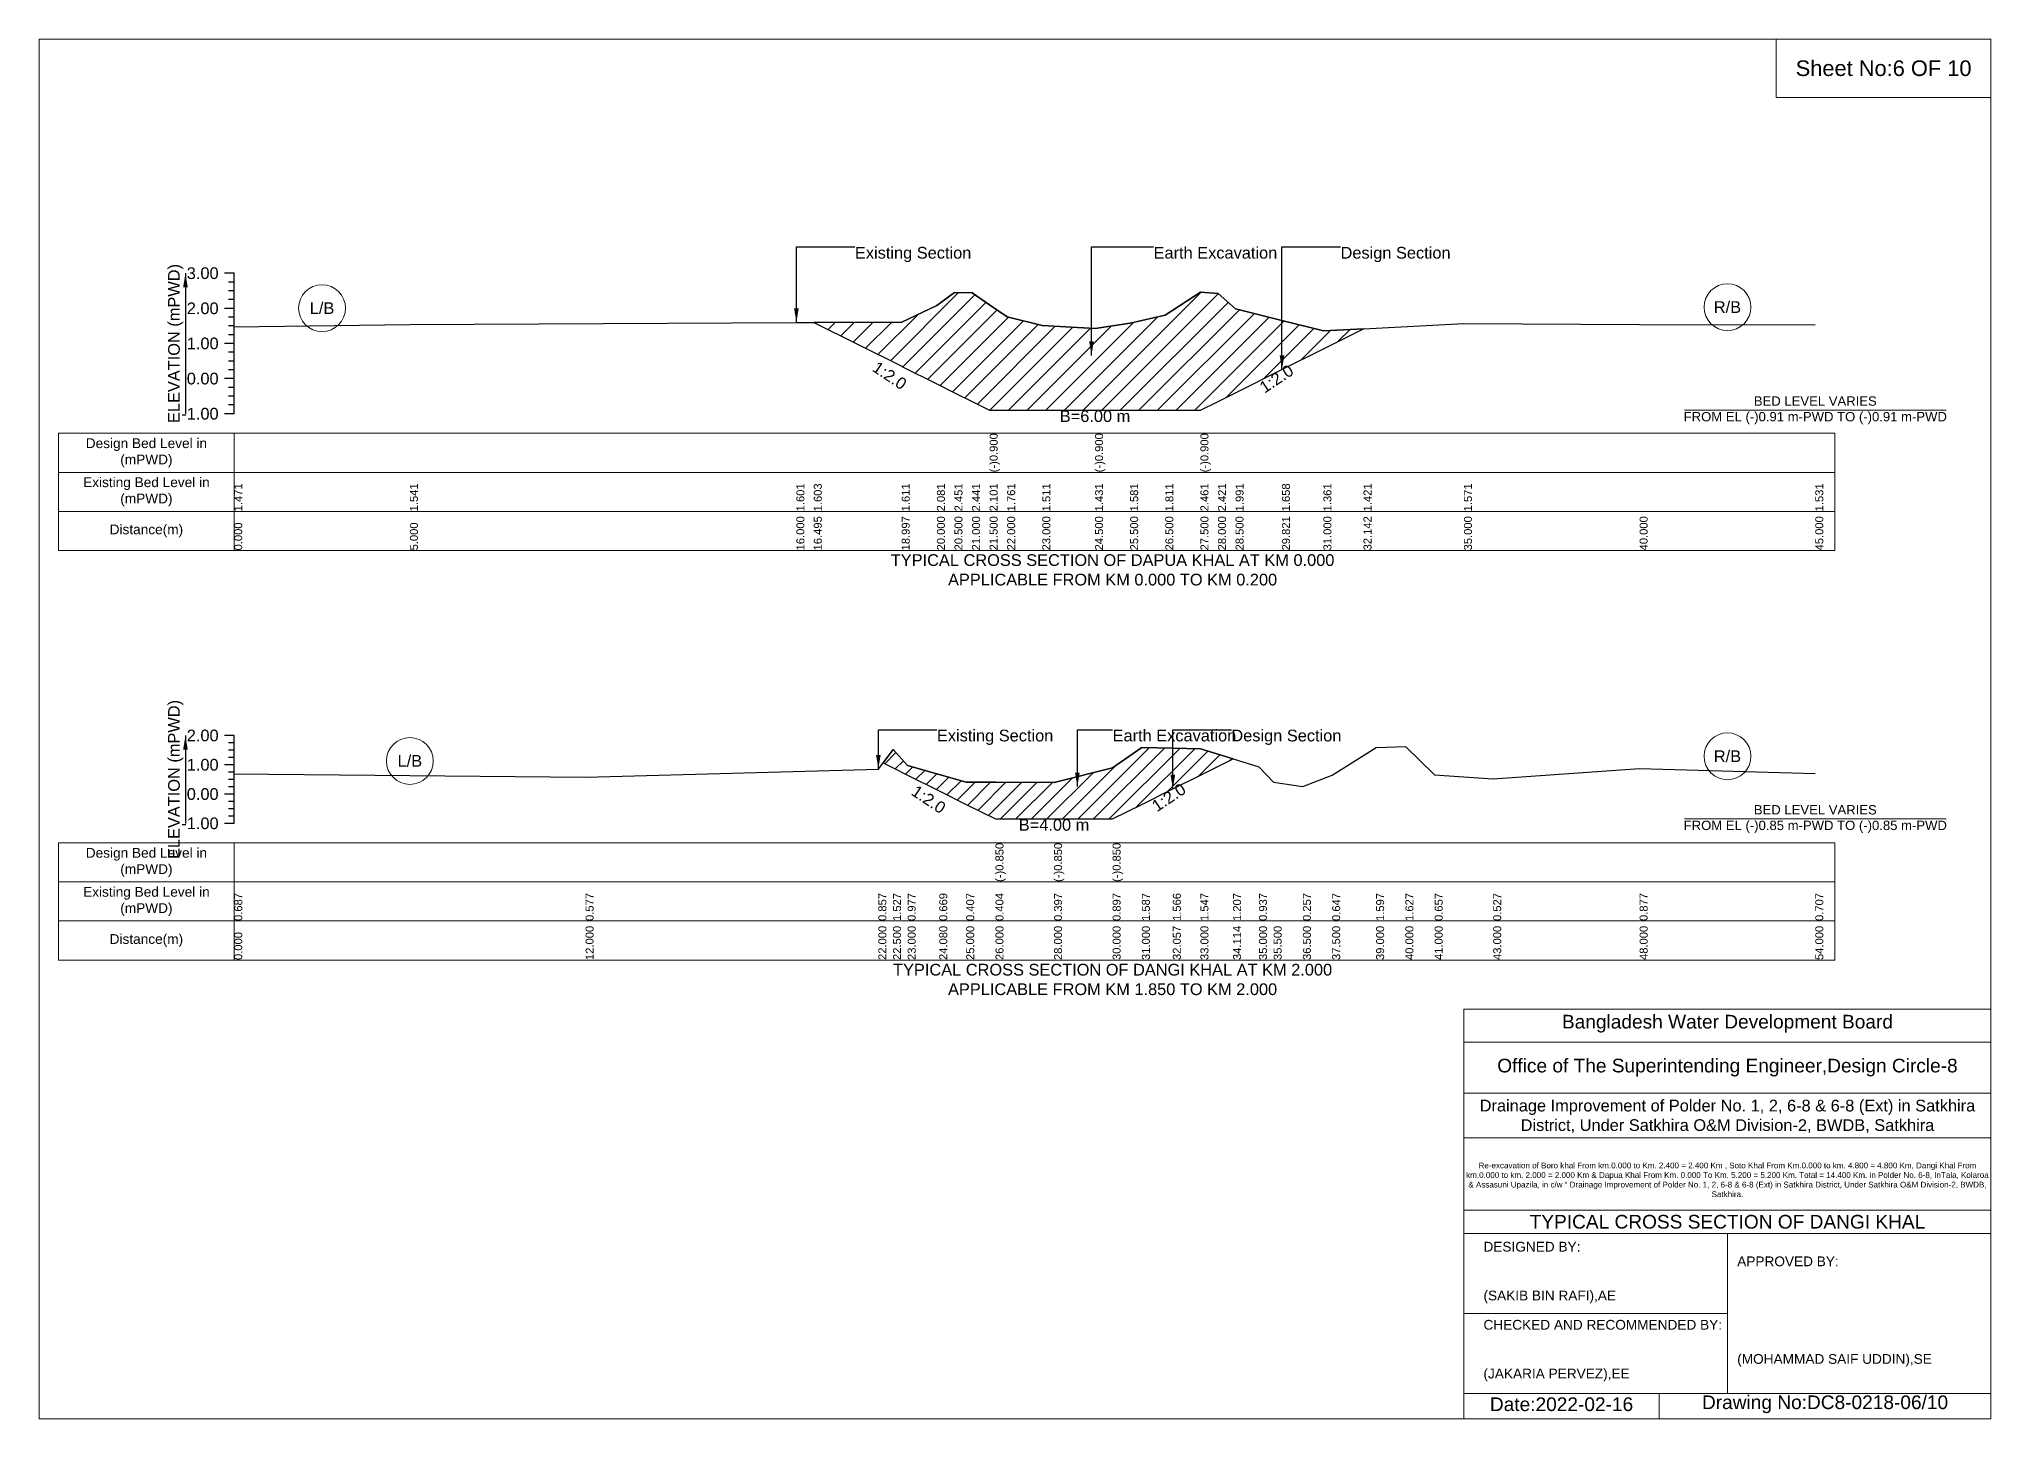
# Model space of a CAD drawing. Header units: inches. Extents: x 91000 to 538000, y -5656 to 0.
# Drawn here: x 360000 to 368000, y -5656 to 0 of the extents above; entities that cross this region are included whole.
import ezdxf

# ---------------------------------------------------------------- set-up
doc = ezdxf.new("R2010")
doc.units = ezdxf.units.IN
doc.header["$LTSCALE"] = 7
doc.header["$MEASUREMENT"] = 0
for name, color, linetype, lineweight in [('Cross section Data Border', 7, 'Continuous', 9), ('Cross Section Labels', 7, 'Continuous', 9), ('Existing_Bed_Level for Xsection', 7, 'Continuous', 25)]:
    doc.layers.add(name, color=color, linetype=linetype, lineweight=lineweight)
doc.styles.get("Standard").update_dxf_attribs({"font": 'arial.ttf'})
doc.dimstyles.get("Standard").update_dxf_attribs({"dimtxt": 45, "dimasz": 60, "dimexe": 0.18, "dimexo": 0.0625, "dimgap": 0.09, "dimtad": 0, "dimtih": 1, "dimtoh": 1, "dimdec": 4, "dimzin": 0, "dimdsep": 46, "dimtxsty": 'Standard', "dimcen": 0.09, "dimadec": 0, "dimazin": 0, "dimtfac": 1, "dimtdec": 4, "dimtofl": 0, "dimtmove": 0, "dimatfit": 3, "dimfxl": 1, "dimtolj": 1, "dimtzin": 0, "dimarcsym": 0})

msp = doc.modelspace()

# ---------------------------------------------------------------- hatches: boundary and pattern name
at = {"layer": 'Existing_Bed_Level for Xsection'}
h = msp.add_hatch(dxfattribs=at)
h.set_pattern_fill('ANSI31', color=256, scale=432, style=0)
h.paths.add_polyline_path([(363175.23709, -1161.20254), (363535.61854, -1341.39327), (363536, -1341.584), (363680, -1413.584), (363752, -1449.584), (363824, -1485.584), (363896, -1521.584), (363968, -1521.584), (364112, -1521.584), (364328, -1521.584), (364472, -1521.584), (364616, -1521.584), (364760, -1521.584), (364832, -1485.584), (364904, -1449.584), (365094.21676, -1354.47562), (365264, -1269.584), (365428.43352, -1187.36724), (365264, -1196), (365094.21676, -1153.21462), (364904, -1105.28), (364832, -1043.36), (364760, -1037.6), (364616, -1131.2), (364472, -1164.32), (364328, -1185.92), (364112, -1174.4), (363968, -1138.4), (363896, -1089.44), (363824, -1040.48), (363752, -1039.04), (363680, -1092.32), (363536, -1160), (363535.61854, -1160.00127)])
h = msp.add_hatch(dxfattribs=at)
h.set_pattern_fill('ANSI31', color=256, scale=360, style=0)
h.paths.add_polyline_path([(363459.1087, -2966.39435), (363500, -2986.84), (363560, -3016.84), (363689.55435, -3081.61717), (363800, -3136.84), (363920, -3196.84), (364160, -3196.84), (364400, -3196.84), (364520, -3136.84), (364646.85714, -3073.41143), (364760, -3016.84), (364893.71429, -2949.98286), (364760, -2909.2), (364646.85714, -2906.93714), (364520, -2904.4), (364400, -2987.2), (364160, -3047.2), (363920, -3046.4), (363800, -3046), (363689.55435, -3014.52299), (363560, -2977.6), (363500, -2911.6)])

# ---------------------------------------------------------------- linework, layer by layer
at = {"layer": 'Cross section Data Border'}
for points in [[(360080, -1615.984), (367360, -1615.984), (367360, -2095.984), (360080, -2095.984)], [(360080, -3294.84), (367360, -3294.84), (367360, -3774.84), (360080, -3774.84)]]:
    msp.add_lwpolyline(points, close=True, dxfattribs=at)
for points in [[(360800, -1615.984), (360800, -2095.984)], [(360080, -1775.984), (367360, -1775.984)], [(360080, -1935.984), (367360, -1935.984)], [(360800, -3294.84), (360800, -3774.84)], [(360080, -3454.84), (367360, -3454.84)], [(360080, -3614.84), (367360, -3614.84)]]:
    msp.add_lwpolyline(points, dxfattribs=at)
at = {"layer": 'Cross Section Labels'}
for points in [[(360000, 0), (368000, 0), (368000, -5656), (360000, -5656)], [(367120, 0), (368000, 0), (368000, -240), (367120, -240)]]:
    msp.add_lwpolyline(points, close=True, dxfattribs=at)
for points in [[(366744.19427, -1521.584), (367815.80573, -1521.584)], [(366744.19427, -3196.84), (367815.80573, -3196.84)], [(365840, -5656), (365840, -3976), (368000, -3976)], [(365840, -4112), (368000, -4112)], [(365840, -4320), (368000, -4320)], [(365840, -4504), (368000, -4504)], [(365840, -4800), (368000, -4800)], [(365840, -4896), (368000, -4896)], [(366920, -4896), (366920, -5552)], [(365840, -5224), (366920, -5224)], [(365840, -5552), (368000, -5552)], [(366640, -5552), (366640, -5656)]]:
    msp.add_lwpolyline(points, dxfattribs=at)
for centre in [(361160, -1103.12), (366920, -1098.8), (361520, -2959), (366920, -2939.8)]:
    msp.add_circle(centre, 96, dxfattribs=at)
at = {"layer": 'Existing_Bed_Level for Xsection'}
for points in [[(360800, -959.984), (360760, -959.984)], [(360800, -1535.984), (360800, -1391.984), (360800, -1247.984), (360800, -1103.984), (360800, -959.984)], [(360800, -995.984), (360776, -995.984)], [(360800, -1031.984), (360776, -1031.984)], [(360800, -1180.16), (361520, -1170.08), (363104, -1161.44), (363175.23709, -1161.20254), (363535.61854, -1160.00127), (363536, -1160), (363680, -1092.32), (363752, -1039.04), (363824, -1040.48), (363896, -1089.44), (363896, -1089.44), (363968, -1138.4), (364112, -1174.4), (364328, -1185.92), (364328, -1185.92), (364472, -1164.32), (364616, -1131.2), (364760, -1037.6), (364760, -1037.6), (364832, -1043.36), (364904, -1105.28), (365094.21676, -1153.21462), (365264, -1196), (365428.43352, -1187.36724), (365840, -1165.76), (366560, -1170.08), (367280, -1171.52)], [(360800, -1103.984), (360760, -1103.984)], [(360800, -1067.984), (360776, -1067.984)], [(360800, -1139.984), (360776, -1139.984)], [(360800, -1175.984), (360776, -1175.984)], [(360800, -1247.984), (360760, -1247.984)], [(360800, -1211.984), (360776, -1211.984)], [(360800, -1283.984), (360776, -1283.984)], [(360800, -1319.984), (360776, -1319.984)], [(360800, -1355.984), (360776, -1355.984)], [(360800, -1391.984), (360760, -1391.984)], [(360800, -1427.984), (360776, -1427.984)], [(360800, -1463.984), (360776, -1463.984)], [(360800, -1499.984), (360776, -1499.984)], [(360800, -1535.984), (360760, -1535.984)], [(360800, -2854.84), (360760, -2854.84)], [(360800, -3214.84), (360800, -3094.84), (360800, -2974.84), (360800, -2854.84)], [(360800, -2884.84), (360776, -2884.84)], [(360800, -2914.84), (360776, -2914.84)], [(360800, -2944.84), (360776, -2944.84)], [(360800, -3012.4), (362240, -3025.6), (363440, -2992), (363459.1087, -2966.39435), (363500, -2911.6), (363560, -2977.6), (363689.55435, -3014.52299), (363800, -3046), (363920, -3046.4), (363920, -3046.4), (364160, -3047.2), (364160, -3047.2), (364400, -2987.2), (364400, -2987.2), (364520, -2904.4), (364646.85714, -2906.93714), (364760, -2909.2), (364893.71429, -2949.98286), (365000, -2982.4), (365060, -3046), (365180, -3064), (365300, -3017.2), (365480, -2903.2), (365600, -2899.6), (365720, -3016), (365960, -3031.6), (366560, -2989.6), (367280, -3010)], [(360800, -2974.84), (360760, -2974.84)], [(360800, -3004.84), (360776, -3004.84)], [(360800, -3034.84), (360776, -3034.84)], [(360800, -3094.84), (360760, -3094.84)], [(360800, -3064.84), (360776, -3064.84)], [(360800, -3124.84), (360776, -3124.84)], [(360800, -3154.84), (360776, -3154.84)], [(360800, -3184.84), (360776, -3184.84)], [(360800, -3214.84), (360760, -3214.84)]]:
    msp.add_lwpolyline(points, dxfattribs=at)
for points in [[(363175.23709, -1161.20254), (363175.23709, -1161.20254), (363535.61854, -1341.39327), (363536, -1341.584), (363680, -1413.584), (363752, -1449.584), (363824, -1485.584), (363896, -1521.584), (363896, -1521.584), (363968, -1521.584), (364112, -1521.584), (364328, -1521.584), (364328, -1521.584), (364472, -1521.584), (364616, -1521.584), (364760, -1521.584), (364760, -1521.584), (364832, -1485.584), (364904, -1449.584), (365094.21676, -1354.47562), (365264, -1269.584), (365428.43352, -1187.36724), (365428.43352, -1187.36724), (365428.43352, -1187.36724), (365264, -1196), (365094.21676, -1153.21462), (364904, -1105.28), (364832, -1043.36), (364760, -1037.6), (364760, -1037.6), (364616, -1131.2), (364472, -1164.32), (364328, -1185.92), (364328, -1185.92), (364112, -1174.4), (363968, -1138.4), (363896, -1089.44), (363896, -1089.44), (363824, -1040.48), (363752, -1039.04), (363680, -1092.32), (363536, -1160), (363535.61854, -1160.00127), (363175.23709, -1161.20254)], [(363459.1087, -2966.39435), (363459.1087, -2966.39435), (363500, -2986.84), (363560, -3016.84), (363689.55435, -3081.61717), (363800, -3136.84), (363920, -3196.84), (363920, -3196.84), (364160, -3196.84), (364160, -3196.84), (364400, -3196.84), (364400, -3196.84), (364520, -3136.84), (364646.85714, -3073.41143), (364760, -3016.84), (364893.71429, -2949.98286), (364760, -2909.2), (364646.85714, -2906.93714), (364520, -2904.4), (364400, -2987.2), (364400, -2987.2), (364160, -3047.2), (364160, -3047.2), (363920, -3046.4), (363920, -3046.4), (363800, -3046), (363689.55435, -3014.52299), (363560, -2977.6), (363500, -2911.6), (363459.1087, -2966.39435)]]:
    msp.add_lwpolyline(points, close=True, dxfattribs=at)

# ---------------------------------------------------------------- texts
at = {"layer": 'Cross section Data Border', "char_height": 40, "width": 640, "attachment_point": 5}
for s, insert in [('Design Bed Level in (mPWD)', (360440, -1695.984)), ('Existing Bed Level in (mPWD)', (360440, -1855.984)), ('Distance(m)', (360440, -2015.984)), ('Design Bed Level in (mPWD)', (360440, -3374.84)), ('Existing Bed Level in (mPWD)', (360440, -3534.84)), ('Distance(m)', (360440, -3694.84))]:
    msp.add_mtext(s, dxfattribs=dict(at, insert=insert))
at = {"layer": 'Cross Section Labels'}
for s, insert, char_height, attachment_point in [('Sheet No:6 OF 10', (367560, -120), 64, 5), ('Existing Section', (363344, -851.984), 48, 1), ('Earth Excavation', (364568, -851.984), 48, 1), ('Design Section', (365334.21676, -851.984), 48, 1), ('L/B', (361160, -1103.12), 48, 5), ('R/B', (366920, -1098.8), 48, 5), ('BED LEVEL VARIES ^JFROM EL (-)0.91 m-PWD TO (-)0.91 m-PWD', (367280, -1521.584), 38.4, 5), ('B=6.00 m', (364328, -1521.584), 48, 2), ('TYPICAL CROSS SECTION OF DAPUA KHAL AT KM 0.000^JAPPLICABLE FROM KM 0.000 TO KM 0.200', (364400, -2175.984), 48, 5), ('Existing Section', (363680, -2830.84), 48, 1), ('Earth Excavation', (364400, -2830.84), 48, 1), ('Design Section', (364886.85714, -2830.84), 48, 1), ('L/B', (361520, -2959), 48, 5), ('R/B', (366920, -2939.8), 48, 5), ('B=4.00 m', (364160, -3196.84), 48, 2), ('BED LEVEL VARIES ^JFROM EL (-)0.85 m-PWD TO (-)0.85 m-PWD', (367280, -3196.84), 38.4, 5), ('TYPICAL CROSS SECTION OF DANGI KHAL AT KM 2.000^JAPPLICABLE FROM KM 1.850 TO KM 2.000', (364400, -3854.84), 48, 5), ('Bangladesh Water Development Board', (366920, -4036), 56, 5), ('Office of The Superintending Engineer,Design Circle-8', (366920, -4216), 56, 5)]:
    msp.add_mtext(s, dxfattribs=dict(at, insert=insert, char_height=char_height, attachment_point=attachment_point))
at = {"layer": 'Cross Section Labels', "char_height": 48, "attachment_point": 2}
for insert, rotation in [((363499.61854, -1359.39327), 326.309932474), ((365058.21676, -1372.47562), 33.690067526), ((363659.55435, -3096.61717), 326.309932474), ((364616.85714, -3088.41143), 33.690067526)]:
    msp.add_mtext('1:2.0', dxfattribs=dict(at, insert=insert, rotation=rotation))
at = {"layer": 'Cross Section Labels'}
for s, insert, char_height, width, attachment_point in [('Drainage Improvement of Polder No. 1, 2, 6-8 & 6-8 (Ext) in Satkhira District, Under Satkhira O&M Division-2, BWDB, Satkhira', (366920, -4416), 48, 2240, 5), ('Re-excavation of Boro khal From km.0.000 to Km. 2.400 = 2.400 Km , Soto Khal From Km.0.000 to km. 4.800 = 4.800 Km, Dangi Khal From km.0.000 to km. 2.000 = 2.000 Km & Dapua Khal From Km. 0.000 To Km. 5.200 = 5.200 Km. Total = 14.400 Km. in Polder No. 6-8, InTala, Kolaroa & Assasuni Upazila, in c/w “ Drainage Improvement of Polder No. 1, 2, 6-8 & 6-8 (Ext) in Satkhira District, Under Satkhira O&M Division-2, BWDB, Satkhira.', (366920, -4676), 23.56497918, 2160, 5), ('TYPICAL CROSS SECTION OF DANGI KHAL', (366920, -4848), 56, 2240, 5), ('DESIGNED BY:^J^J^J(SAKIB BIN RAFI),AE', (365920, -5056), 40, 1120, 4), ('APPROVED BY:^J^J^J^J^J^J(MOHAMMAD SAIF UDDIN),SE', (366960, -5216), 40, 1120, 4), ('CHECKED AND RECOMMENDED BY:^J^J^J(JAKARIA PERVEZ),EE', (365920, -5376), 40, 1120, 4), ('Date:2022-02-16', (366240, -5596), 56, 1120, 5), ('Drawing No:DC8-0218-06/10', (367320, -5596), 56, 1760, 5)]:
    msp.add_mtext(s, dxfattribs=dict(at, insert=insert, char_height=char_height, width=width, attachment_point=attachment_point))
at = {"layer": 'Existing_Bed_Level for Xsection', "rotation": 90}
for s, insert, char_height, attachment_point in [('ELEVATION (mPWD)', (360560, -1247.984), 48, 5), ('(-)0.900', (363896, -1775.984), 32.8, 1), ('(-)0.900', (364328, -1775.984), 32.8, 1), ('(-)0.900', (364760, -1775.984), 32.8, 1), ('1.471', (360800, -1935.984), 32.8, 1), ('1.541', (361520, -1935.984), 32.8, 1), ('1.601', (363104, -1935.984), 32.8, 1), ('1.603', (363175.23709, -1935.984), 32.8, 1), ('1.611', (363535.61854, -1935.984), 32.8, 1), ('2.081', (363680, -1935.984), 32.8, 1), ('2.451', (363752, -1935.984), 32.8, 1), ('2.441', (363824, -1935.984), 32.8, 1), ('2.101', (363896, -1935.984), 32.8, 1), ('1.761', (363968, -1935.984), 32.8, 1), ('1.511', (364112, -1935.984), 32.8, 1), ('1.431', (364328, -1935.984), 32.8, 1), ('1.581', (364472, -1935.984), 32.8, 1), ('1.811', (364616, -1935.984), 32.8, 1), ('2.461', (364760, -1935.984), 32.8, 1), ('2.421', (364832, -1935.984), 32.8, 1), ('1.991', (364904, -1935.984), 32.8, 1), ('1.658', (365094.21676, -1935.984), 32.8, 1), ('1.361', (365264, -1935.984), 32.8, 1), ('1.421', (365428.43352, -1935.984), 32.8, 1), ('1.571', (365840, -1935.984), 32.8, 1), ('1.531', (367280, -1935.984), 32.8, 1), ('0.000', (360800, -2095.984), 32.8, 1), ('5.000', (361520, -2095.984), 32.8, 1), ('16.000', (363104, -2095.984), 32.8, 1), ('16.495', (363175.23709, -2095.984), 32.8, 1), ('18.997', (363535.61854, -2095.984), 32.8, 1), ('20.000', (363680, -2095.984), 32.8, 1), ('20.500', (363752, -2095.984), 32.8, 1), ('21.000', (363824, -2095.984), 32.8, 1), ('21.500', (363896, -2095.984), 32.8, 1), ('22.000', (363968, -2095.984), 32.8, 1), ('23.000', (364112, -2095.984), 32.8, 1), ('24.500', (364328, -2095.984), 32.8, 1), ('25.500', (364472, -2095.984), 32.8, 1), ('26.500', (364616, -2095.984), 32.8, 1), ('27.500', (364760, -2095.984), 32.8, 1), ('28.000', (364832, -2095.984), 32.8, 1), ('28.500', (364904, -2095.984), 32.8, 1), ('29.821', (365094.21676, -2095.984), 32.8, 1), ('31.000', (365264, -2095.984), 32.8, 1), ('32.142', (365428.43352, -2095.984), 32.8, 1), ('35.000', (365840, -2095.984), 32.8, 1), ('40.000', (366560, -2095.984), 32.8, 1), ('45.000', (367280, -2095.984), 32.8, 1), ('ELEVATION (mPWD)', (360560, -3034.84), 48, 5), ('(-)0.850', (363920, -3454.84), 32.8, 1), ('(-)0.850', (364160, -3454.84), 32.8, 1), ('(-)0.850', (364400, -3454.84), 32.8, 1), ('0.687', (360800, -3614.84), 32.8, 1), ('0.577', (362240, -3614.84), 32.8, 1), ('0.857', (363440, -3614.84), 32.8, 1), ('1.527', (363500, -3614.84), 32.8, 1), ('0.977', (363560, -3614.84), 32.8, 1), ('0.669', (363689.55435, -3614.84), 32.8, 1), ('0.407', (363800, -3614.84), 32.8, 1), ('0.404', (363920, -3614.84), 32.8, 1), ('0.397', (364160, -3614.84), 32.8, 1), ('0.897', (364400, -3614.84), 32.8, 1), ('1.587', (364520, -3614.84), 32.8, 1), ('1.566', (364646.85714, -3614.84), 32.8, 1), ('1.547', (364760, -3614.84), 32.8, 1), ('1.207', (364893.71429, -3614.84), 32.8, 1), ('0.937', (365000, -3614.84), 32.8, 1), ('0.257', (365180, -3614.84), 32.8, 1), ('0.647', (365300, -3614.84), 32.8, 1), ('1.597', (365480, -3614.84), 32.8, 1), ('1.627', (365600, -3614.84), 32.8, 1), ('0.657', (365720, -3614.84), 32.8, 1), ('0.527', (365960, -3614.84), 32.8, 1), ('0.877', (366560, -3614.84), 32.8, 1), ('0.707', (367280, -3614.84), 32.8, 1), ('0.000', (360800, -3774.84), 32.8, 1), ('12.000', (362240, -3774.84), 32.8, 1), ('22.000', (363440, -3774.84), 32.8, 1), ('22.500', (363500, -3774.84), 32.8, 1), ('23.000', (363560, -3774.84), 32.8, 1), ('24.080', (363689.55435, -3774.84), 32.8, 1), ('25.000', (363800, -3774.84), 32.8, 1), ('26.000', (363920, -3774.84), 32.8, 1), ('28.000', (364160, -3774.84), 32.8, 1), ('30.000', (364400, -3774.84), 32.8, 1), ('31.000', (364520, -3774.84), 32.8, 1), ('32.057', (364646.85714, -3774.84), 32.8, 1), ('33.000', (364760, -3774.84), 32.8, 1), ('34.114', (364893.71429, -3774.84), 32.8, 1), ('35.000', (365000, -3774.84), 32.8, 1), ('35.500', (365060, -3774.84), 32.8, 1), ('36.500', (365180, -3774.84), 32.8, 1), ('37.500', (365300, -3774.84), 32.8, 1), ('39.000', (365480, -3774.84), 32.8, 1), ('40.000', (365600, -3774.84), 32.8, 1), ('41.000', (365720, -3774.84), 32.8, 1), ('43.000', (365960, -3774.84), 32.8, 1), ('48.000', (366560, -3774.84), 32.8, 1), ('54.000', (367280, -3774.84), 32.8, 1)]:
    msp.add_mtext(s, dxfattribs=dict(at, insert=insert, char_height=char_height, attachment_point=attachment_point))
at = {"layer": 'Existing_Bed_Level for Xsection', "char_height": 48, "attachment_point": 6}
for s, insert in [('3.00', (360736, -959.984)), ('2.00', (360736, -1103.984)), ('1.00', (360736, -1247.984)), ('0.00', (360736, -1391.984)), ('-1.00', (360736, -1535.984)), ('2.00', (360736, -2854.84)), ('1.00', (360736, -2974.84)), ('0.00', (360736, -3094.84)), ('-1.00', (360736, -3214.84))]:
    msp.add_mtext(s, dxfattribs=dict(at, insert=insert))

# ---------------------------------------------------------------- leaders
at = {"layer": 'Cross Section Labels', "annotation_type": 0, "has_hookline": 1, "hookline_direction": 0}
for points, text_width in [([(363104, -1161.44), (363104, -851.984), (363343.91, -851.984)], 467.16508), ([(364313.31889, -1296.51882), (364313.31889, -851.984), (364567.91, -851.984)], 496.99318), ([(365094.21676, -1354.47562), (365094.21676, -851.984), (365334.12676, -851.984)], 441.23329), ([(363440, -2992), (363440, -2830.84), (363679.91, -2830.84)], 467.16508), ([(364255.50195, -3064.29873), (364255.50195, -2830.84), (364399.91, -2830.84)], 496.99318), ([(364646.85714, -3073.41143), (364646.85714, -2830.84), (364886.76714, -2830.84)], 441.23329)]:
    msp.add_leader(points, dimstyle='Standard', override={"dimasz": 57.6}, dxfattribs=dict(at, text_width=text_width))
at = {"layer": 'Existing_Bed_Level for Xsection'}
for points in [[(360600, -959.984), (360600, -1535.984)], [(360600, -2854.84), (360600, -3214.84)]]:
    msp.add_leader(points, dimstyle='Standard', override={"dimasz": 57.6}, dxfattribs=at)

doc.saveas('drawing.dxf')
